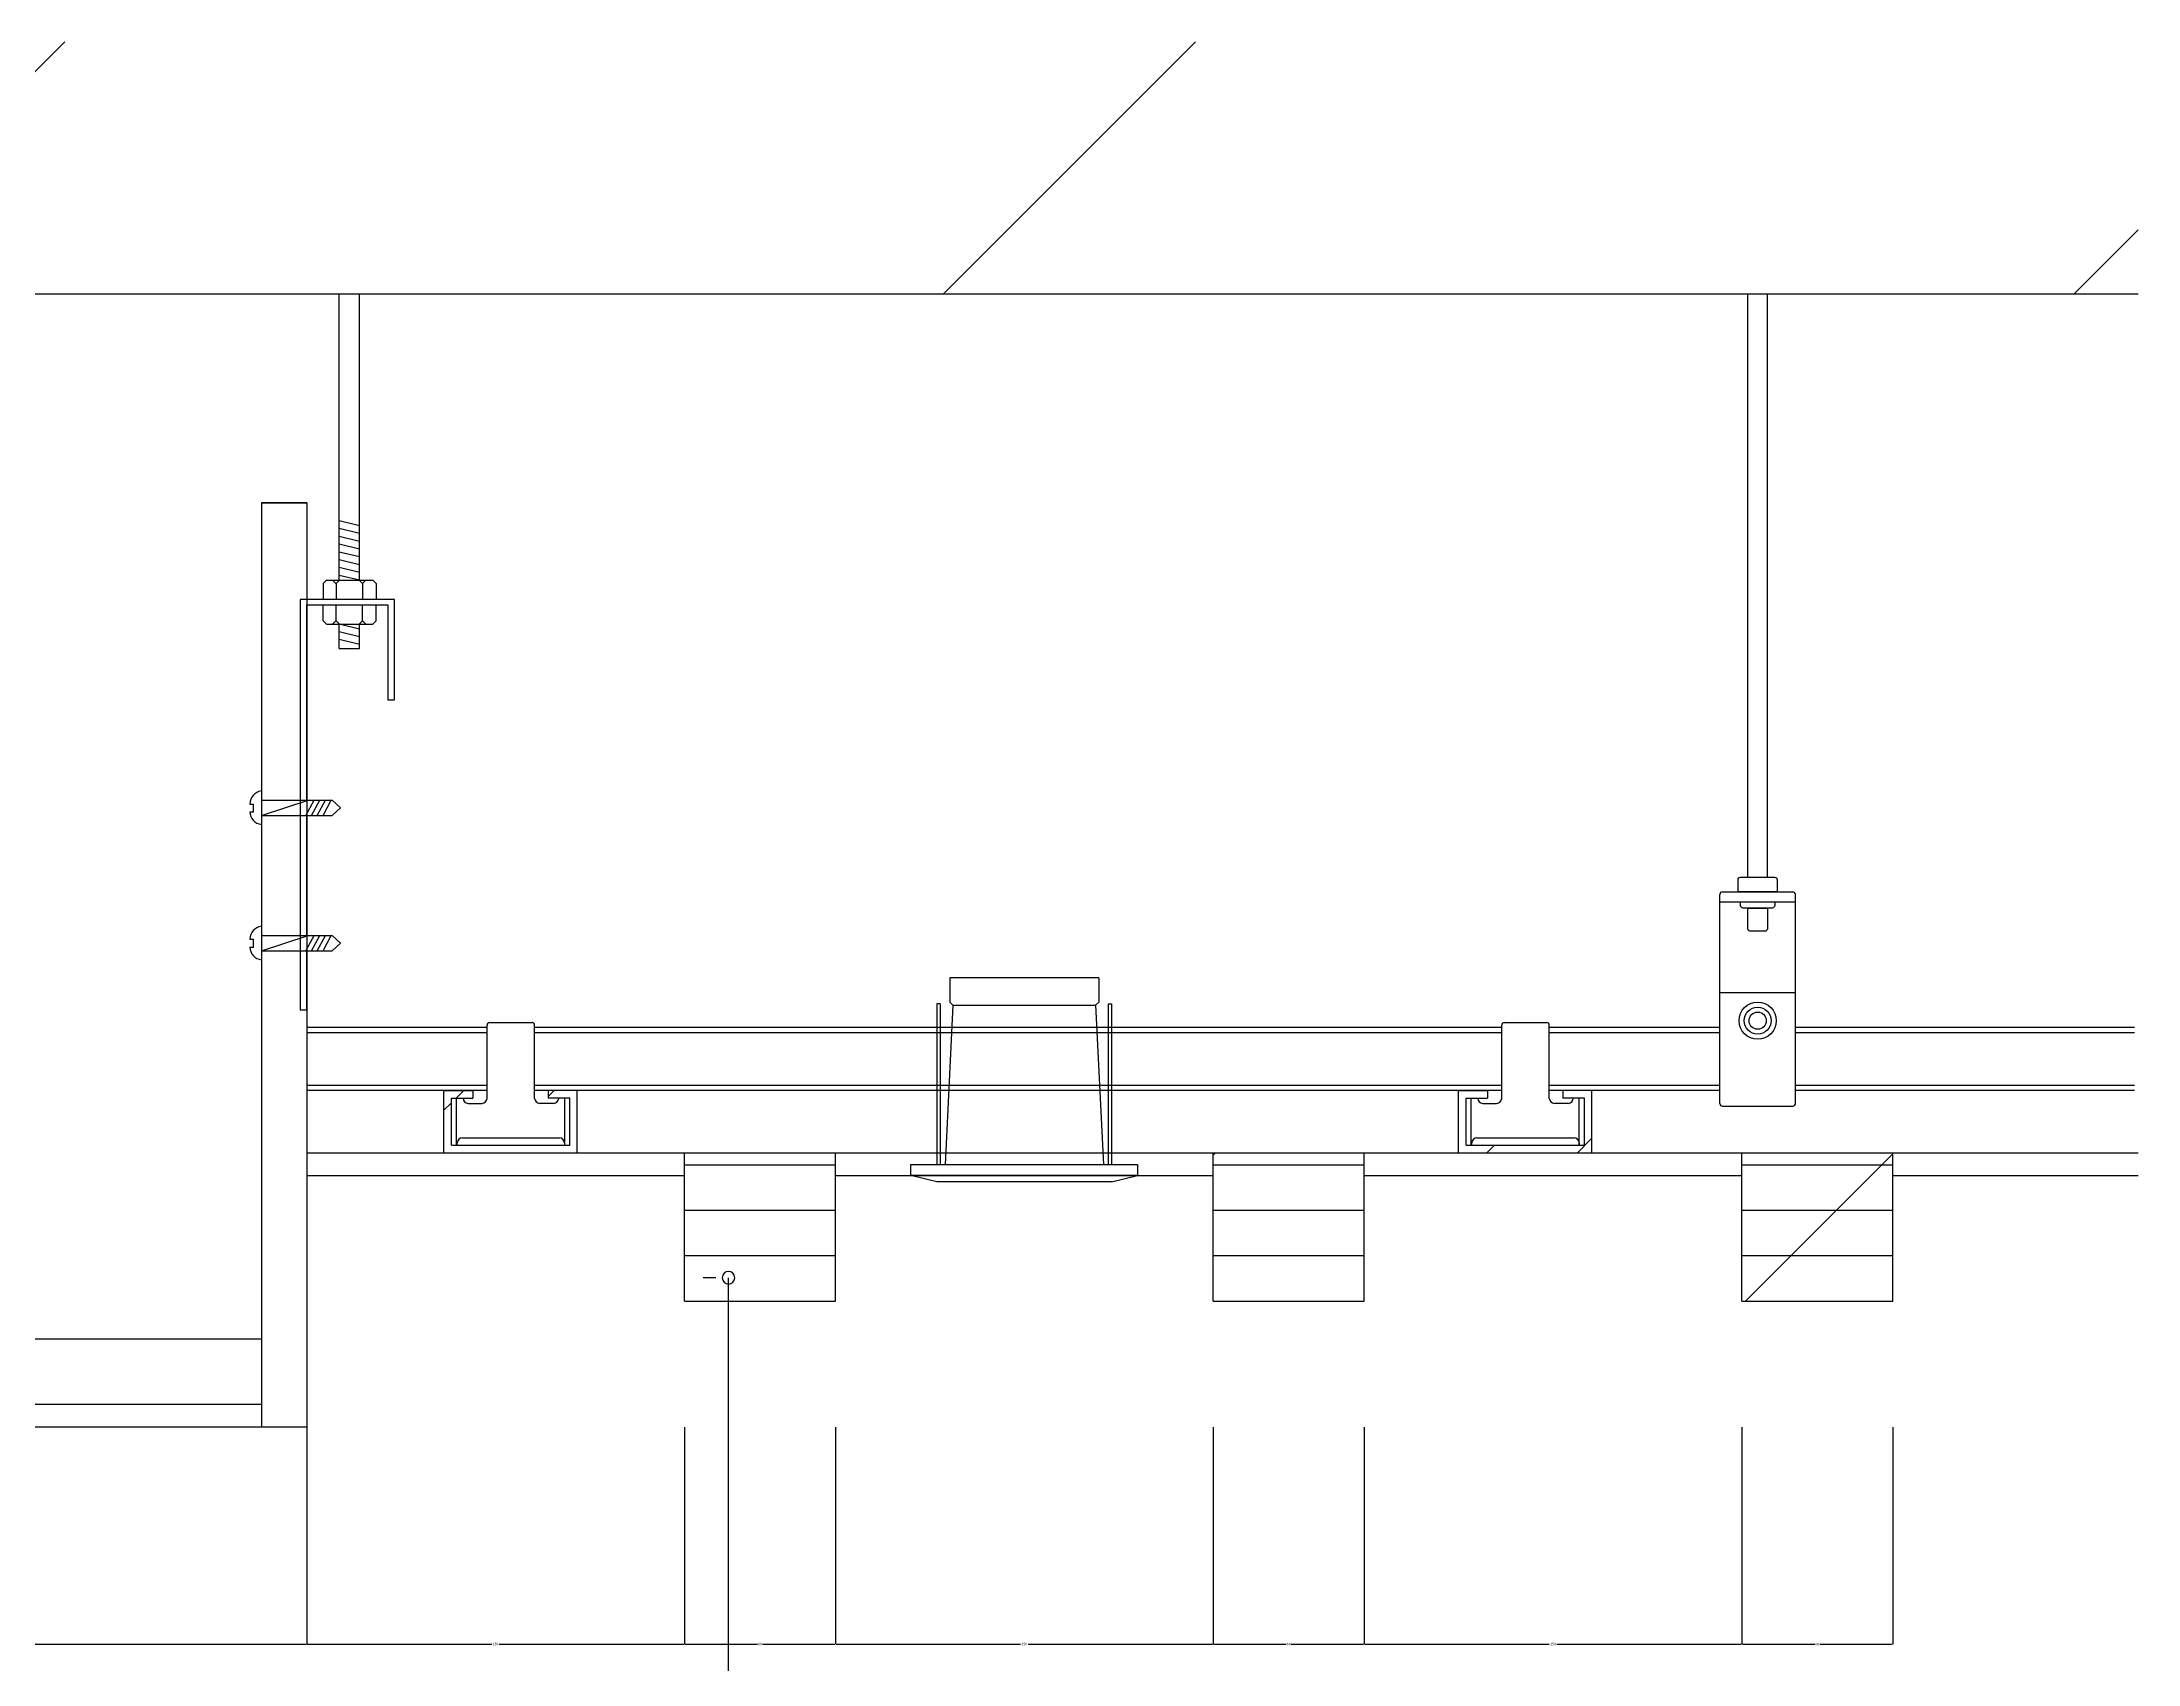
# Model space of a CAD drawing. Header units: metres. Extents: x 55115 to 57101, y 1358 to 2366.
# Drawn here: x 56238 to 57071, y 1722 to 2366 of the extents above; entities that cross this region are included whole.
import ezdxf

# ---------------------------------------------------------------- set-up
doc = ezdxf.new("R2010")
doc.units = ezdxf.units.M
for name, color, linetype in [('10', 8, 'Continuous'), ('3', 2, 'Continuous'), ('4', 6, 'Continuous'), ('BHATCH', 8, 'Continuous'), ('D', 3, 'Continuous'), ('PUB_DIM', 3, 'Continuous'), ('PUB_TEXT', 7, 'Continuous'), ('WALL', 7, 'Continuous'), ('天花', 1, 'Continuous'), ('家具', 2, 'Continuous')]:
    doc.layers.add(name, color=color, linetype=linetype)
doc.dimstyles.get("Standard").update_dxf_attribs({"dimtxt": 2.5, "dimasz": 2.5, "dimexe": 1.25, "dimexo": 0.625, "dimtad": 1, "dimcen": 2.5, "dimazin": 3, "dimtfac": 1, "dimtmove": 0, "dimatfit": 3})

# ---------------------------------------------------------------- blocks, each defined once
blk = doc.blocks.new('_DOT')
at = {"color": 0, "linetype": 'ByBlock'}
blk.add_line((-0.5, 0), (-1, 0), dxfattribs=at)
blk.add_lwpolyline([(-0.25, 0, 1), (0.25, 0, 1)], format="xyb", close=True, dxfattribs=at)
blk = doc.blocks.new('_CLOSEDFILLED')
at = {"color": 0, "linetype": 'BYBLOCK'}
blk.add_solid([(-1, 0.2), (0, 0), (-1, -0.2)], dxfattribs=at)
blk = doc.blocks.new('*D3')
for p, q in [((56343.28, 1815.7), (56343.28, 1729.63)), ((56493.28, 1815.7), (56493.28, 1729.63)), ((56343.53, 1729.63), (56416.78, 1729.63)), ((56419.78, 1729.63), (56493.03, 1729.63))]:
    blk.add_line(p, q)
at = {"layer": 'Defpoints'}
for p in [(56343.28, 1815.7), (56493.28, 1815.7), (56343.28, 1729.63)]:
    blk.add_point(p, dxfattribs=at)
at = {"layer": 'PUB_DIM', "xscale": 0.25, "yscale": 0.25, "rotation": 180}
blk.add_blockref('_CLOSEDFILLED', (56343.28, 1729.63), dxfattribs=at)
at = {"layer": 'PUB_DIM', "xscale": 0.25, "yscale": 0.25}
blk.add_blockref('_CLOSEDFILLED', (56493.28, 1729.63), dxfattribs=at)
at = {"layer": 'PUB_DIM', "insert": (56418.28, 1729.63), "char_height": 1, "attachment_point": 5}
blk.add_mtext('150', dxfattribs=at)
blk = doc.blocks.new('*D10')
for p, q in [((55843.28, 1815.7), (55843.28, 1729.63)), ((56343.28, 1815.7), (56343.28, 1729.63)), ((55843.53, 1729.63), (56091.78, 1729.63)), ((56094.78, 1729.63), (56343.03, 1729.63))]:
    blk.add_line(p, q)
at = {"layer": 'Defpoints'}
for p in [(55843.28, 1815.7), (56343.28, 1815.7), (55843.28, 1729.63)]:
    blk.add_point(p, dxfattribs=at)
at = {"layer": 'PUB_DIM', "xscale": 0.25, "yscale": 0.25, "rotation": 180}
blk.add_blockref('_CLOSEDFILLED', (55843.28, 1729.63), dxfattribs=at)
at = {"layer": 'PUB_DIM', "xscale": 0.25, "yscale": 0.25}
blk.add_blockref('_CLOSEDFILLED', (56343.28, 1729.63), dxfattribs=at)
at = {"layer": 'PUB_DIM', "insert": (56093.28, 1729.63), "char_height": 1, "attachment_point": 5}
blk.add_mtext('500', dxfattribs=at)
blk = doc.blocks.new('*D11')
for p, q in [((56913.28, 1815.7), (56913.28, 1729.63)), ((56973.28, 1815.7), (56973.28, 1729.63)), ((56913.53, 1729.63), (56942.28, 1729.63)), ((56944.28, 1729.63), (56973.03, 1729.63))]:
    blk.add_line(p, q)
at = {"layer": 'Defpoints'}
for p in [(56913.28, 1815.7), (56973.28, 1815.7), (56913.28, 1729.63)]:
    blk.add_point(p, dxfattribs=at)
at = {"layer": 'PUB_DIM', "xscale": 0.25, "yscale": 0.25, "rotation": 180}
blk.add_blockref('_CLOSEDFILLED', (56913.28, 1729.63), dxfattribs=at)
at = {"layer": 'PUB_DIM', "xscale": 0.25, "yscale": 0.25}
blk.add_blockref('_CLOSEDFILLED', (56973.28, 1729.63), dxfattribs=at)
at = {"layer": 'PUB_DIM', "insert": (56943.28, 1729.63), "char_height": 1, "attachment_point": 5}
blk.add_mtext('60', dxfattribs=at)
blk = doc.blocks.new('*D12')
for p, q in [((56493.28, 1815.7), (56493.28, 1729.63)), ((56553.28, 1815.7), (56553.28, 1729.63)), ((56493.53, 1729.63), (56522.28, 1729.63)), ((56524.28, 1729.63), (56553.03, 1729.63))]:
    blk.add_line(p, q)
at = {"layer": 'Defpoints'}
for p in [(56493.28, 1815.7), (56553.28, 1815.7), (56493.28, 1729.63)]:
    blk.add_point(p, dxfattribs=at)
at = {"layer": 'PUB_DIM', "xscale": 0.25, "yscale": 0.25, "rotation": 180}
blk.add_blockref('_CLOSEDFILLED', (56493.28, 1729.63), dxfattribs=at)
at = {"layer": 'PUB_DIM', "xscale": 0.25, "yscale": 0.25}
blk.add_blockref('_CLOSEDFILLED', (56553.28, 1729.63), dxfattribs=at)
at = {"layer": 'PUB_DIM', "insert": (56523.28, 1729.63), "char_height": 1, "attachment_point": 5}
blk.add_mtext('60', dxfattribs=at)
blk = doc.blocks.new('*D13')
for p, q in [((56553.28, 1815.7), (56553.28, 1729.63)), ((56703.28, 1815.7), (56703.28, 1729.63)), ((56553.53, 1729.63), (56626.78, 1729.63)), ((56629.78, 1729.63), (56703.03, 1729.63))]:
    blk.add_line(p, q)
at = {"layer": 'Defpoints'}
for p in [(56553.28, 1815.7), (56703.28, 1815.7), (56553.28, 1729.63)]:
    blk.add_point(p, dxfattribs=at)
at = {"layer": 'PUB_DIM', "xscale": 0.25, "yscale": 0.25, "rotation": 180}
blk.add_blockref('_CLOSEDFILLED', (56553.28, 1729.63), dxfattribs=at)
at = {"layer": 'PUB_DIM', "xscale": 0.25, "yscale": 0.25}
blk.add_blockref('_CLOSEDFILLED', (56703.28, 1729.63), dxfattribs=at)
at = {"layer": 'PUB_DIM', "insert": (56628.28, 1729.63), "char_height": 1, "attachment_point": 5}
blk.add_mtext('150', dxfattribs=at)
blk = doc.blocks.new('*D14')
for p, q in [((56703.28, 1815.7), (56703.28, 1729.63)), ((56763.28, 1815.7), (56763.28, 1729.63)), ((56703.53, 1729.63), (56732.28, 1729.63)), ((56734.28, 1729.63), (56763.03, 1729.63))]:
    blk.add_line(p, q)
at = {"layer": 'Defpoints'}
for p in [(56703.28, 1815.7), (56763.28, 1815.7), (56703.28, 1729.63)]:
    blk.add_point(p, dxfattribs=at)
at = {"layer": 'PUB_DIM', "xscale": 0.25, "yscale": 0.25, "rotation": 180}
blk.add_blockref('_CLOSEDFILLED', (56703.28, 1729.63), dxfattribs=at)
at = {"layer": 'PUB_DIM', "xscale": 0.25, "yscale": 0.25}
blk.add_blockref('_CLOSEDFILLED', (56763.28, 1729.63), dxfattribs=at)
at = {"layer": 'PUB_DIM', "insert": (56733.28, 1729.63), "char_height": 1, "attachment_point": 5}
blk.add_mtext('60', dxfattribs=at)
blk = doc.blocks.new('*D15')
for p, q in [((56763.28, 1815.7), (56763.28, 1729.63)), ((56913.28, 1815.7), (56913.28, 1729.63)), ((56763.53, 1729.63), (56836.78, 1729.63)), ((56839.78, 1729.63), (56913.03, 1729.63))]:
    blk.add_line(p, q)
at = {"layer": 'Defpoints'}
for p in [(56763.28, 1815.7), (56913.28, 1815.7), (56763.28, 1729.63)]:
    blk.add_point(p, dxfattribs=at)
at = {"layer": 'PUB_DIM', "xscale": 0.25, "yscale": 0.25, "rotation": 180}
blk.add_blockref('_CLOSEDFILLED', (56763.28, 1729.63), dxfattribs=at)
at = {"layer": 'PUB_DIM', "xscale": 0.25, "yscale": 0.25}
blk.add_blockref('_CLOSEDFILLED', (56913.28, 1729.63), dxfattribs=at)
at = {"layer": 'PUB_DIM', "insert": (56838.28, 1729.63), "char_height": 1, "attachment_point": 5}
blk.add_mtext('150', dxfattribs=at)

msp = doc.modelspace()

# ---------------------------------------------------------------- hatches: boundary and pattern name
at = {"layer": '10'}
h = msp.add_hatch(dxfattribs=at)
h.set_pattern_fill('AN31C', scale=100)
h.set_pattern_definition([(45, (0, 0), (-224.5064, 224.5064), [])])
h.paths.add_polyline_path([(55115.91, 2365.7), (55115.91, 2265.7), (57070.65, 2265.7), (57070.65, 2365.7)])
h.paths.add_polyline_path([(55968.28, 2265.7), (55968.28, 1915.7), (56218.28, 1915.7), (56218.28, 2265.7)])
h = msp.add_hatch(dxfattribs=at)
h.set_pattern_fill('ANSI32', scale=20)
h.paths.add_polyline_path([(56553.28, 1901.7), (56553.28, 1919.7), (56493.28, 1919.7), (56493.28, 1901.7)])
h.paths.add_polyline_path([(56553.28, 1919.7), (56553.28, 1924.7), (56493.28, 1924.7), (56493.28, 1919.7)])
h.paths.add_polyline_path([(56553.28, 1883.7), (56553.28, 1901.7), (56493.28, 1901.7), (56493.28, 1883.7)])
h.paths.add_polyline_path([(56493.28, 1883.7), (56493.28, 1865.7), (56553.28, 1865.7), (56553.28, 1883.7)])
h = msp.add_hatch(dxfattribs=at)
h.set_pattern_fill('ANSI32', scale=20)
h.paths.add_polyline_path([(56763.28, 1901.7), (56763.28, 1919.7), (56703.28, 1919.7), (56703.28, 1901.7)])
h.paths.add_polyline_path([(56763.28, 1919.7), (56763.28, 1924.7), (56703.28, 1924.7), (56703.28, 1919.7)])
h.paths.add_polyline_path([(56763.28, 1883.7), (56763.28, 1901.7), (56703.28, 1901.7), (56703.28, 1883.7)])
h.paths.add_polyline_path([(56703.28, 1883.7), (56703.28, 1865.7), (56763.28, 1865.7), (56763.28, 1883.7)])
h = msp.add_hatch(dxfattribs=at)
h.set_pattern_fill('ANSI32', scale=20)
h.paths.add_polyline_path([(56973.28, 1901.7), (56973.28, 1919.7), (56913.28, 1919.7), (56913.28, 1901.7)])
h.paths.add_polyline_path([(56973.28, 1919.7), (56973.28, 1924.7), (56913.28, 1924.7), (56913.28, 1919.7)])
h.paths.add_polyline_path([(56973.28, 1883.7), (56973.28, 1901.7), (56913.28, 1901.7), (56913.28, 1883.7)])
h.paths.add_polyline_path([(56913.28, 1883.7), (56913.28, 1865.7), (56973.28, 1865.7), (56973.28, 1883.7)])
at = {"layer": 'BHATCH'}
h = msp.add_hatch(dxfattribs=at)
h.set_pattern_fill('ANSI35', scale=8)
h.paths.add_polyline_path([(56450.75, 1924.7), (56450.75, 1949.39), (56439.26, 1949.39), (56439.26, 1946.39), (56447.75, 1946.39), (56447.75, 1927.7), (56400.8, 1927.7), (56400.8, 1946.39), (56409.28, 1946.39), (56409.28, 1949.39), (56397.8, 1949.39), (56397.8, 1924.7)])
h = msp.add_hatch(dxfattribs=at)
h.set_pattern_fill('ANSI35', scale=8)
h.paths.add_polyline_path([(56853.73, 1924.7), (56853.73, 1949.39), (56842.24, 1949.39), (56842.24, 1946.39), (56850.73, 1946.39), (56850.73, 1927.7), (56803.78, 1927.7), (56803.78, 1946.39), (56812.27, 1946.39), (56812.27, 1949.39), (56800.78, 1949.39), (56800.78, 1924.7)])

# ---------------------------------------------------------------- linework, layer by layer
at = {"layer": '3'}
for p, q in [((56325.28, 2182.69), (56325.28, 1815.7)), ((56343.28, 2182.69), (56325.28, 2182.69)), ((56325.28, 2182.69), (56343.28, 2182.69)), ((56325.28, 2182.69), (56343.28, 2182.69))]:
    msp.add_line(p, q, dxfattribs=at)
at = {"layer": '4'}
for p, q in [((55115.91, 2265.7), (57070.65, 2265.7)), ((56553.28, 1919.7), (56493.28, 1919.7)), ((56553.28, 1915.7), (56703.28, 1915.7)), ((56763.28, 1919.7), (56703.28, 1919.7)), ((56973.28, 1919.7), (56913.28, 1919.7)), ((56973.28, 1915.7), (57070.65, 1915.7)), ((56553.28, 1901.7), (56493.28, 1901.7)), ((56763.28, 1901.7), (56703.28, 1901.7)), ((56973.28, 1901.7), (56913.28, 1901.7)), ((56553.28, 1883.7), (56493.28, 1883.7)), ((56763.28, 1883.7), (56703.28, 1883.7)), ((56973.28, 1883.7), (56913.28, 1883.7))]:
    msp.add_line(p, q, dxfattribs=at)
at = {"layer": 'D'}
for p, q in [((56364.2, 2173.58), (56356.2, 2175.55)), ((56364.2, 2170.49), (56356.2, 2172.46)), ((56364.2, 2167.4), (56356.2, 2169.37)), ((56364.2, 2164.31), (56356.2, 2166.28)), ((56364.2, 2161.22), (56356.2, 2163.19)), ((56364.2, 2158.13), (56356.2, 2160.1)), ((56364.2, 2155.04), (56356.2, 2157.01)), ((56364.2, 2151.95), (56356.2, 2153.92)), ((56364.2, 2132.61), (56356.2, 2134.58)), ((56364.2, 2129.52), (56356.2, 2131.49)), ((56364.2, 2126.43), (56356.2, 2128.4)), ((56325.28, 2064.61), (56353.47, 2064.61)), ((56325.28, 2058.61), (56353.47, 2058.61)), ((56325.28, 2010.89), (56353.47, 2010.89)), ((56325.28, 2004.89), (56353.47, 2004.89)), ((56343.28, 1981.34), (56340.68, 1981.34))]:
    msp.add_line(p, q, dxfattribs=at)
at = {"layer": 'PUB_TEXT'}
msp.add_line((56510.81, 1556.93), (56510.81, 1875.04), dxfattribs=at)
at = {"layer": 'WALL'}
for p, q in [((56343.28, 2182.69), (56343.28, 1815.7)), ((56493.28, 1865.7), (56493.28, 1924.7)), ((56553.28, 1865.7), (56553.28, 1924.7)), ((56703.28, 1865.7), (56703.28, 1924.7)), ((56763.28, 1865.7), (56763.28, 1924.7)), ((56913.28, 1865.7), (56913.28, 1924.7)), ((56973.28, 1865.7), (56973.28, 1924.7)), ((56343.28, 1915.7), (56493.28, 1915.7)), ((56343.28, 1915.7), (56493.28, 1915.7)), ((56553.28, 1915.7), (56703.28, 1915.7)), ((56763.28, 1915.7), (56913.28, 1915.7)), ((56763.28, 1915.7), (56913.28, 1915.7)), ((56973.28, 1915.7), (57070.65, 1915.7)), ((56493.28, 1865.7), (56553.28, 1865.7)), ((56703.28, 1865.7), (56763.28, 1865.7)), ((56913.28, 1865.7), (56973.28, 1865.7)), ((56343.28, 1815.7), (55843.28, 1815.7))]:
    msp.add_line(p, q, dxfattribs=at)
at = {"layer": '天花'}
for p, q in [((56598.66, 1994.14), (56598.66, 1984.45)), ((56657.91, 1994.14), (56598.66, 1994.14)), ((56657.91, 1994.14), (56657.91, 1984.45)), ((56593.62, 1983.74), (56593.62, 1920.05)), ((56594.92, 1983.74), (56594.92, 1920.05)), ((56599.95, 1983.28), (56596.85, 1920.05)), ((56598.66, 1984.45), (56599.95, 1983.28)), ((56657.91, 1984.45), (56656.61, 1983.28)), ((56656.61, 1983.28), (56659.72, 1920.05)), ((56661.65, 1983.74), (56661.65, 1920.05)), ((56662.94, 1983.74), (56662.94, 1920.05)), ((56343.28, 1924.7), (57070.65, 1924.7)), ((56593.62, 1913.09), (56583.28, 1915.7)), ((56662.94, 1913.09), (56673.28, 1915.7)), ((56325.28, 1850.7), (55861.28, 1850.7)), ((56325.28, 1824.7), (55861.28, 1824.7))]:
    msp.add_line(p, q, dxfattribs=at)
for points in [[(56594.92, 1983.74), (56593.62, 1983.74)], [(56599.95, 1983.28), (56656.61, 1983.28)], [(56661.65, 1983.74), (56662.94, 1983.74)], [(56583.28, 1920.05), (56673.28, 1920.05)], [(56673.28, 1920.05), (56673.28, 1915.7), (56583.28, 1915.7), (56583.28, 1920.05)], [(56662.94, 1913.09), (56593.62, 1913.09)]]:
    msp.add_lwpolyline(points, dxfattribs=at)
at = {"layer": '家具'}
for p, q in [((56356.2, 2151.95), (56356.2, 2265.7)), ((56364.2, 2151.95), (56364.2, 2265.7)), ((56915.66, 2034.07), (56915.66, 2265.7)), ((56923.42, 2034.07), (56923.42, 2265.7)), ((56351.12, 2151.95), (56349.81, 2150.64)), ((56349.81, 2150.64), (56349.81, 2144.28)), ((56351.12, 2151.95), (56369.59, 2151.95)), ((56354.92, 2150.64), (56353.6, 2151.95)), ((56356.26, 2151.95), (56354.95, 2150.64)), ((56354.95, 2150.64), (56354.95, 2144.28)), ((56365.48, 2150.64), (56364.17, 2151.95)), ((56366.82, 2151.95), (56365.51, 2150.64)), ((56365.51, 2150.64), (56365.51, 2144.28)), ((56370.91, 2150.64), (56369.59, 2151.95)), ((56370.91, 2150.64), (56370.91, 2144.28)), ((56365.51, 2144.28), (56340.68, 2144.28)), ((56340.68, 2144.28), (56340.68, 1981.34)), ((56343.28, 2064.61), (56343.28, 2142.19)), ((56343.28, 2142.19), (56375.58, 2142.19)), ((56349.81, 2135.84), (56349.81, 2142.19)), ((56354.95, 2135.84), (56354.95, 2142.19)), ((56378.19, 2144.28), (56364.2, 2144.28)), ((56365.51, 2135.84), (56365.51, 2142.19)), ((56370.91, 2135.84), (56370.91, 2142.19)), ((56375.58, 2142.19), (56375.58, 2104.44)), ((56378.19, 2104.44), (56378.19, 2144.28)), ((56351.12, 2134.52), (56349.81, 2135.84)), ((56351.12, 2134.52), (56369.59, 2134.52)), ((56354.92, 2135.84), (56353.6, 2134.52)), ((56356.26, 2134.52), (56354.95, 2135.84)), ((56356.2, 2124.9), (56356.2, 2134.58)), ((56365.48, 2135.84), (56364.17, 2134.52)), ((56364.2, 2124.9), (56364.2, 2134.55)), ((56366.82, 2134.52), (56365.51, 2135.84)), ((56370.91, 2135.84), (56369.59, 2134.52)), ((56356.2, 2124.9), (56364.2, 2124.9)), ((56375.58, 2104.44), (56378.19, 2104.44)), ((56320.67, 2060.07), (56322.17, 2060.07)), ((56320.71, 2063.14), (56322.17, 2063.14)), ((56322.17, 2060.07), (56322.17, 2063.14)), ((56325.28, 2058.61), (56343.94, 2064.61)), ((56342.96, 2058.61), (56346.22, 2064.61)), ((56343.28, 2010.89), (56343.28, 2058.61)), ((56345.23, 2058.61), (56348.5, 2064.61)), ((56347.51, 2058.61), (56350.77, 2064.61)), ((56349.79, 2058.61), (56353.05, 2064.61)), ((56356.72, 2061.61), (56353.47, 2064.61)), ((56353.47, 2058.61), (56356.72, 2061.61)), ((56904.54, 1944.21), (56904.54, 2027.25)), ((56904.54, 2024.25), (56934.54, 2024.25)), ((56905.54, 2028.25), (56933.54, 2028.25)), ((56934.54, 1944.21), (56934.54, 2027.25)), ((56320.71, 2009.43), (56322.17, 2009.43)), ((56322.17, 2006.36), (56322.17, 2009.43)), ((56325.28, 2004.89), (56343.94, 2010.89)), ((56342.96, 2004.89), (56346.22, 2010.89)), ((56345.23, 2004.89), (56348.5, 2010.89)), ((56347.51, 2004.89), (56350.77, 2010.89)), ((56349.79, 2004.89), (56353.05, 2010.89)), ((56356.72, 2007.89), (56353.47, 2010.89)), ((56353.47, 2004.89), (56356.72, 2007.89)), ((56320.67, 2006.36), (56322.17, 2006.36)), ((56343.28, 1981.34), (56343.28, 2004.89)), ((56904.54, 1988.25), (56934.54, 1988.25)), ((56343.28, 1974.48), (56414.92, 1974.48)), ((56414.92, 1946.28), (56414.92, 1975.39)), ((56415.92, 1976.39), (56432.82, 1976.39)), ((56433.82, 1946.28), (56433.82, 1975.39)), ((56433.82, 1974.48), (56705.06, 1974.48)), ((56705.06, 1974.48), (56817.9, 1974.48)), ((56706.06, 1974.48), (56817.9, 1974.48)), ((56817.9, 1946.28), (56817.9, 1975.39)), ((56818.9, 1976.39), (56835.81, 1976.39)), ((56836.81, 1946.28), (56836.81, 1975.39)), ((56836.81, 1974.48), (56904.54, 1974.48)), ((56836.81, 1974.48), (56904.54, 1974.48)), ((56934.54, 1974.48), (57069.25, 1974.48)), ((56934.54, 1974.48), (57069.25, 1974.48)), ((56343.28, 1972.48), (56414.92, 1972.48)), ((56433.82, 1972.48), (56705.06, 1972.48)), ((56705.06, 1972.48), (56817.9, 1972.48)), ((56836.81, 1972.48), (56904.54, 1972.48)), ((56934.54, 1972.48), (57069.25, 1972.48)), ((56343.28, 1951.48), (56414.92, 1951.48)), ((56343.28, 1949.48), (56414.92, 1949.48)), ((56397.8, 1949.39), (56409.28, 1949.39)), ((56397.8, 1924.7), (56397.8, 1949.39)), ((56409.28, 1949.39), (56409.28, 1946.39)), ((56433.82, 1951.48), (56705.06, 1951.48)), ((56433.82, 1949.48), (56705.06, 1949.48)), ((56450.75, 1949.39), (56439.26, 1949.39)), ((56439.26, 1949.39), (56439.26, 1946.39)), ((56450.75, 1924.7), (56450.75, 1949.39)), ((56705.06, 1951.48), (56817.9, 1951.48)), ((56705.06, 1949.48), (56817.9, 1949.48)), ((56800.78, 1924.7), (56800.78, 1949.39)), ((56800.78, 1949.39), (56812.27, 1949.39)), ((56812.27, 1949.39), (56812.27, 1946.39)), ((56836.81, 1951.48), (56904.54, 1951.48)), ((56836.81, 1949.48), (56904.54, 1949.48)), ((56842.24, 1949.39), (56842.24, 1946.39)), ((56853.73, 1949.39), (56842.24, 1949.39)), ((56853.73, 1924.7), (56853.73, 1949.39)), ((56934.54, 1951.48), (57069.25, 1951.48)), ((56934.54, 1949.48), (57069.25, 1949.48)), ((56400.8, 1946.39), (56409.28, 1946.39)), ((56400.8, 1927.7), (56400.8, 1946.39)), ((56402.8, 1927.7), (56402.8, 1946.39)), ((56405.38, 1946.39), (56405.38, 1946.28)), ((56407.38, 1944.28), (56412.92, 1944.28)), ((56441.37, 1944.28), (56435.82, 1944.28)), ((56447.75, 1946.39), (56439.26, 1946.39)), ((56445.75, 1927.7), (56445.75, 1946.39)), ((56447.75, 1927.7), (56447.75, 1946.39)), ((56803.78, 1927.7), (56803.78, 1946.39)), ((56803.78, 1946.39), (56812.27, 1946.39)), ((56805.78, 1927.7), (56805.78, 1946.39)), ((56808.36, 1946.39), (56808.36, 1946.28)), ((56810.36, 1944.28), (56815.9, 1944.28)), ((56844.35, 1944.28), (56838.81, 1944.28)), ((56850.73, 1946.39), (56842.24, 1946.39)), ((56848.73, 1927.7), (56848.73, 1946.39)), ((56850.73, 1927.7), (56850.73, 1946.39)), ((56905.54, 1943.21), (56933.54, 1943.21)), ((56397.8, 1924.7), (56450.75, 1924.7)), ((56400.8, 1927.7), (56447.75, 1927.7)), ((56403.1, 1927.7), (56403.1, 1929.03)), ((56403.1, 1927.7), (56403.1, 1928.66)), ((56405.1, 1930.66), (56443.64, 1930.66)), ((56445.64, 1928.66), (56445.64, 1927.7)), ((56800.78, 1924.7), (56853.73, 1924.7)), ((56803.78, 1927.7), (56850.73, 1927.7)), ((56806.08, 1927.7), (56806.08, 1929.03)), ((56806.08, 1927.7), (56806.08, 1928.66)), ((56808.08, 1930.66), (56846.63, 1930.66)), ((56848.63, 1928.66), (56848.63, 1927.7))]:
    msp.add_line(p, q, dxfattribs=at)
for points in [[(56912.79, 2034.07), (56926.3, 2034.07, -0.41), (56927.3, 2033.07), (56927.3, 2028.25), (56911.79, 2028.25), (56911.79, 2033.07, -0.41)], [(56912.76, 2024.25), (56926.33, 2024.25), (56926.33, 2022.83, -0.41), (56925.33, 2021.83), (56913.76, 2021.83, -0.41), (56912.76, 2022.83)], [(56915.66, 2021.83), (56923.42, 2021.83), (56923.42, 2013.63, -0.41), (56922.42, 2012.63), (56916.66, 2012.63, -0.41), (56915.66, 2013.63)]]:
    msp.add_lwpolyline(points, format="xyb", close=True, dxfattribs=at)
for radius in [7.39, 5.39, 3.39]:
    msp.add_circle((56919.57, 1977.11), radius, dxfattribs=at)
for centre, radius, start, end in [((56326.15, 2062.94), 5.49, 99.13, 177.89), ((56326, 2060.29), 5.34, 182.34, 262.26), ((56905.54, 2027.25), 1, 90, 180), ((56933.54, 2027.25), 1, 0, 90), ((56326.15, 2009.22), 5.49, 99.13, 177.89), ((56326, 2006.58), 5.34, 182.34, 262.26), ((56415.92, 1975.39), 1, 90, 180), ((56432.82, 1975.39), 1, 0, 90), ((56818.9, 1975.39), 1, 90, 180), ((56835.81, 1975.39), 1, 0, 90), ((56407.38, 1946.28), 2, 180, 270), ((56412.92, 1946.28), 2, 270, 0), ((56435.82, 1946.28), 2, 180, 270), ((56441.37, 1946.28), 2, 270, 0), ((56810.36, 1946.28), 2, 180, 270), ((56815.9, 1946.28), 2, 270, 0), ((56838.81, 1946.28), 2, 180, 270), ((56844.35, 1946.28), 2, 270, 0), ((56905.54, 1944.21), 1, 180, 270), ((56933.54, 1944.21), 1, 270, 0), ((56405.1, 1928.66), 2, 90, 180), ((56443.64, 1928.66), 2, 0, 90), ((56808.08, 1928.66), 2, 90, 180), ((56846.63, 1928.66), 2, 0, 90)]:
    msp.add_arc(centre, radius, start, end, dxfattribs=at)

# ---------------------------------------------------------------- block references
at = {"layer": 'PUB_TEXT', "xscale": 10, "yscale": 10, "zscale": 10}
msp.add_blockref('_DOT', (56510.81, 1875.04), dxfattribs=at)

# ---------------------------------------------------------------- dimensions: what is measured, and where the dimension line sits
at = {"layer": 'PUB_DIM'}
for base, p1, p2, picture, middle in [((55843.28, 1729.63), (55843.28, 1815.7), (56343.28, 1815.7), '*D10', (56093.28, 1729.63)), ((56343.28, 1729.63), (56343.28, 1815.7), (56493.28, 1815.7), '*D3', (56418.28, 1729.63)), ((56493.28, 1729.63), (56493.28, 1815.7), (56553.28, 1815.7), '*D12', (56523.28, 1729.63)), ((56553.28, 1729.63), (56553.28, 1815.7), (56703.28, 1815.7), '*D13', (56628.28, 1729.63)), ((56703.28, 1729.63), (56703.28, 1815.7), (56763.28, 1815.7), '*D14', (56733.28, 1729.63)), ((56763.28, 1729.63), (56763.28, 1815.7), (56913.28, 1815.7), '*D15', (56838.28, 1729.63)), ((56913.28, 1729.63), (56913.28, 1815.7), (56973.28, 1815.7), '*D11', (56943.28, 1729.63))]:
    dim = msp.add_linear_dim(base=base, p1=p1, p2=p2, dimstyle='Standard', dxfattribs=at)
    dim.commit()
    dim.dimension.update_dxf_attribs({"geometry": picture, "text_midpoint": middle})

doc.saveas('drawing.dxf')
